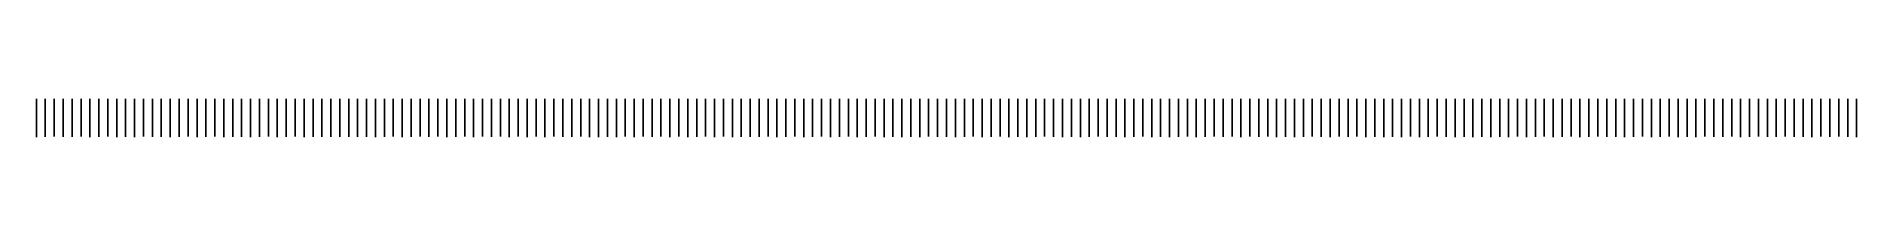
# Model space of a CAD drawing. Header units: millimetres. Extents: x 137 to 2177, y 203 to 246.
import ezdxf

# ---------------------------------------------------------------- set-up
doc = ezdxf.new("R2010")
doc.units = ezdxf.units.MM

msp = doc.modelspace()

# ---------------------------------------------------------------- linework, layer by layer
at = {"lineweight": -3}
for p, q in [((137, 245.9), (137, 202.8)), ((147, 245.9), (147, 203.2)), ((157, 245.9), (157, 203.4)), ((167, 245.9), (167, 202.9)), ((177, 245.9), (177, 203.1)), ((187, 245.9), (187, 203.4)), ((197, 245.9), (197, 202.8)), ((207, 245.9), (207, 203.1)), ((217, 245.9), (217, 203.3)), ((227, 245.9), (227, 202.7)), ((237, 245.9), (237, 203.1)), ((247, 245.9), (247, 202.6)), ((257, 245.9), (257, 203.4)), ((267, 245.9), (267, 203)), ((277, 245.9), (277, 203.2)), ((287, 245.9), (287, 202.8)), ((297, 245.9), (297, 203.1)), ((307, 245.9), (307, 203.3)), ((317, 245.9), (317, 202.7)), ((327, 245.9), (327, 203)), ((337, 245.9), (337, 203.4)), ((347, 245.9), (347, 202.7)), ((357, 245.9), (357, 203)), ((367, 245.9), (367, 203)), ((377, 245.9), (377, 202.8)), ((387, 245.9), (387, 203.2)), ((397, 245.9), (397, 203.3)), ((407, 245.9), (407, 202.8)), ((417, 245.9), (417, 203)), ((427, 245.9), (427, 203.3)), ((437, 245.9), (437, 202.7)), ((447, 245.9), (447, 203.2)), ((457, 245.9), (457, 203.1)), ((467, 245.9), (467, 203)), ((477, 245.9), (477, 203)), ((487, 245.9), (487, 203.2)), ((497, 245.9), (497, 203)), ((507, 245.9), (507, 203.2)), ((517, 245.9), (517, 202.6)), ((527, 245.9), (527, 202.9)), ((537, 245.9), (537, 203.3)), ((547, 245.9), (547, 202.7)), ((557, 245.9), (557, 202.9)), ((567, 245.9), (567, 203.4)), ((577, 245.9), (577, 202.9)), ((587, 245.9), (587, 203.4)), ((597, 245.9), (597, 202.7)), ((607, 245.9), (607, 202.9)), ((617, 245.9), (617, 203.3)), ((627, 245.9), (627, 202.7)), ((637, 245.9), (637, 203.4)), ((647, 245.9), (647, 202.9)), ((657, 245.9), (657, 203.4)), ((667, 245.9), (667, 202.7)), ((677, 245.9), (677, 203.4)), ((687, 245.9), (687, 202.7)), ((697, 245.9), (697, 203.3)), ((707, 245.9), (707, 202.7)), ((717, 245.9), (717, 203.4)), ((727, 245.9), (727, 202.9)), ((737, 245.9), (737, 202.9)), ((747, 245.9), (747, 203.3)), ((757, 245.9), (757, 202.7)), ((767, 245.9), (767, 202.8)), ((777, 245.9), (777, 202.9)), ((787, 245.9), (787, 202.8)), ((797, 245.9), (797, 203.4)), ((807, 245.9), (807, 202.8)), ((817, 245.9), (817, 203.4)), ((827, 245.9), (827, 202.9)), ((837, 245.9), (837, 203.4)), ((847, 245.9), (847, 202.8)), ((857, 245.9), (857, 203.4)), ((867, 245.9), (867, 202.8)), ((877, 245.9), (877, 202.9)), ((887, 245.9), (887, 203.4)), ((897, 245.9), (897, 202.8)), ((907, 245.9), (907, 203.4)), ((917, 245.9), (917, 202.6)), ((927, 245.9), (927, 203)), ((937, 245.9), (937, 202.9)), ((947, 245.9), (947, 203.2)), ((957, 245.9), (957, 203.3)), ((967, 245.9), (967, 202.7)), ((977, 245.9), (977, 203)), ((987, 245.9), (987, 203.3)), ((997, 245.9), (997, 202.8)), ((1007, 245.9), (1007, 203.1)), ((1017, 245.9), (1017, 203.4)), ((1027, 245.9), (1027, 202.7)), ((1037, 245.9), (1037, 203.1)), ((1047, 245.9), (1047, 203.5)), ((1057, 245.9), (1057, 202.8)), ((1067, 245.9), (1067, 203.2)), ((1077, 245.9), (1077, 203.3)), ((1087, 245.9), (1087, 202.7)), ((1097, 245.9), (1097, 203.1)), ((1107, 245.9), (1107, 202.8)), ((1117, 245.9), (1117, 203.2)), ((1127, 245.9), (1127, 202.8)), ((1137, 245.9), (1137, 203.4)), ((1147, 245.9), (1147, 202.9)), ((1157, 245.9), (1157, 203.2)), ((1167, 245.9), (1167, 202.6)), ((1177, 245.9), (1177, 203.1)), ((1187, 245.9), (1187, 203.4)), ((1197, 245.9), (1197, 202.7)), ((1207, 245.9), (1207, 203.2)), ((1217, 245.9), (1217, 203.4)), ((1227, 245.9), (1227, 202.7)), ((1237, 245.9), (1237, 203)), ((1247, 245.9), (1247, 202.7)), ((1257, 245.9), (1257, 203)), ((1267, 245.9), (1267, 203.3)), ((1277, 245.9), (1277, 203)), ((1287, 245.9), (1287, 202.8)), ((1297, 245.9), (1297, 203)), ((1307, 245.9), (1307, 202.7)), ((1317, 245.9), (1317, 203.1)), ((1327, 245.9), (1327, 203.3)), ((1337, 245.9), (1337, 202.9)), ((1347, 245.9), (1347, 203.1)), ((1357, 245.9), (1357, 202.8)), ((1367, 245.9), (1367, 203)), ((1377, 245.9), (1377, 203.4)), ((1387, 245.9), (1387, 202.8)), ((1397, 245.9), (1397, 203)), ((1407, 245.9), (1407, 202.7)), ((1417, 245.9), (1417, 203)), ((1427, 245.9), (1427, 203.3)), ((1437, 245.9), (1437, 202.7)), ((1447, 245.9), (1447, 203)), ((1457, 245.9), (1457, 203.4)), ((1467, 245.9), (1467, 203.2)), ((1477, 245.9), (1477, 203.4)), ((1487, 245.9), (1487, 202.7)), ((1497, 245.9), (1497, 203.3)), ((1507, 245.9), (1507, 203.1)), ((1517, 245.9), (1517, 203.3)), ((1527, 245.9), (1527, 202.7)), ((1537, 245.9), (1537, 203)), ((1547, 245.9), (1547, 202.8)), ((1557, 245.9), (1557, 203.2)), ((1567, 245.9), (1567, 203.3)), ((1577, 245.9), (1577, 203.1)), ((1587, 245.9), (1587, 202.7)), ((1597, 245.9), (1597, 203.3)), ((1607, 245.9), (1607, 203.2)), ((1617, 245.9), (1617, 203.4)), ((1627, 245.9), (1627, 202.7)), ((1637, 245.9), (1637, 203.2)), ((1647, 245.9), (1647, 202.8)), ((1657, 245.9), (1657, 203.1)), ((1667, 245.9), (1667, 202.8)), ((1677, 245.9), (1677, 203.4)), ((1687, 245.9), (1687, 202.7)), ((1697, 245.9), (1697, 203.2)), ((1707, 245.9), (1707, 203.3)), ((1717, 245.9), (1717, 203)), ((1727, 245.9), (1727, 202.8)), ((1737, 245.9), (1737, 203.1)), ((1747, 245.9), (1747, 202.8)), ((1757, 245.9), (1757, 203)), ((1767, 245.9), (1767, 202.7)), ((1777, 245.9), (1777, 203)), ((1787, 245.9), (1787, 202.6)), ((1797, 245.9), (1797, 203.4)), ((1807, 245.9), (1807, 202.7)), ((1817, 245.9), (1817, 203.1)), ((1827, 245.9), (1827, 203.3)), ((1837, 245.9), (1837, 202.8)), ((1847, 245.9), (1847, 203)), ((1857, 245.9), (1857, 203.4)), ((1867, 245.9), (1867, 202.8)), ((1877, 245.9), (1877, 203.1)), ((1887, 245.9), (1887, 203.3)), ((1897, 245.9), (1897, 202.9)), ((1907, 245.9), (1907, 203)), ((1917, 245.9), (1917, 202.7)), ((1927, 245.9), (1927, 203.2)), ((1937, 245.9), (1937, 203.4)), ((1947, 245.9), (1947, 202.8)), ((1957, 245.9), (1957, 203.1)), ((1967, 245.9), (1967, 203.3)), ((1977, 245.9), (1977, 202.7)), ((1987, 245.9), (1987, 203)), ((1997, 245.9), (1997, 202.6)), ((2007, 245.9), (2007, 203.4)), ((2017, 245.9), (2017, 202.9)), ((2027, 245.9), (2027, 203)), ((2037, 245.9), (2037, 203.3)), ((2047, 245.9), (2047, 202.8)), ((2057, 245.9), (2057, 203)), ((2067, 245.9), (2067, 203.4)), ((2077, 245.9), (2077, 202.9)), ((2087, 245.9), (2087, 203)), ((2097, 245.9), (2097, 203.3)), ((2107, 245.9), (2107, 202.9)), ((2117, 245.9), (2117, 203.1)), ((2127, 245.9), (2127, 202.7)), ((2137, 245.9), (2137, 203.3)), ((2147, 245.9), (2147, 203.1)), ((2157, 245.9), (2157, 203.4)), ((2167, 245.9), (2167, 203)), ((2177, 245.9), (2177, 202.8))]:
    msp.add_line(p, q, dxfattribs=at)

doc.saveas('drawing.dxf')
